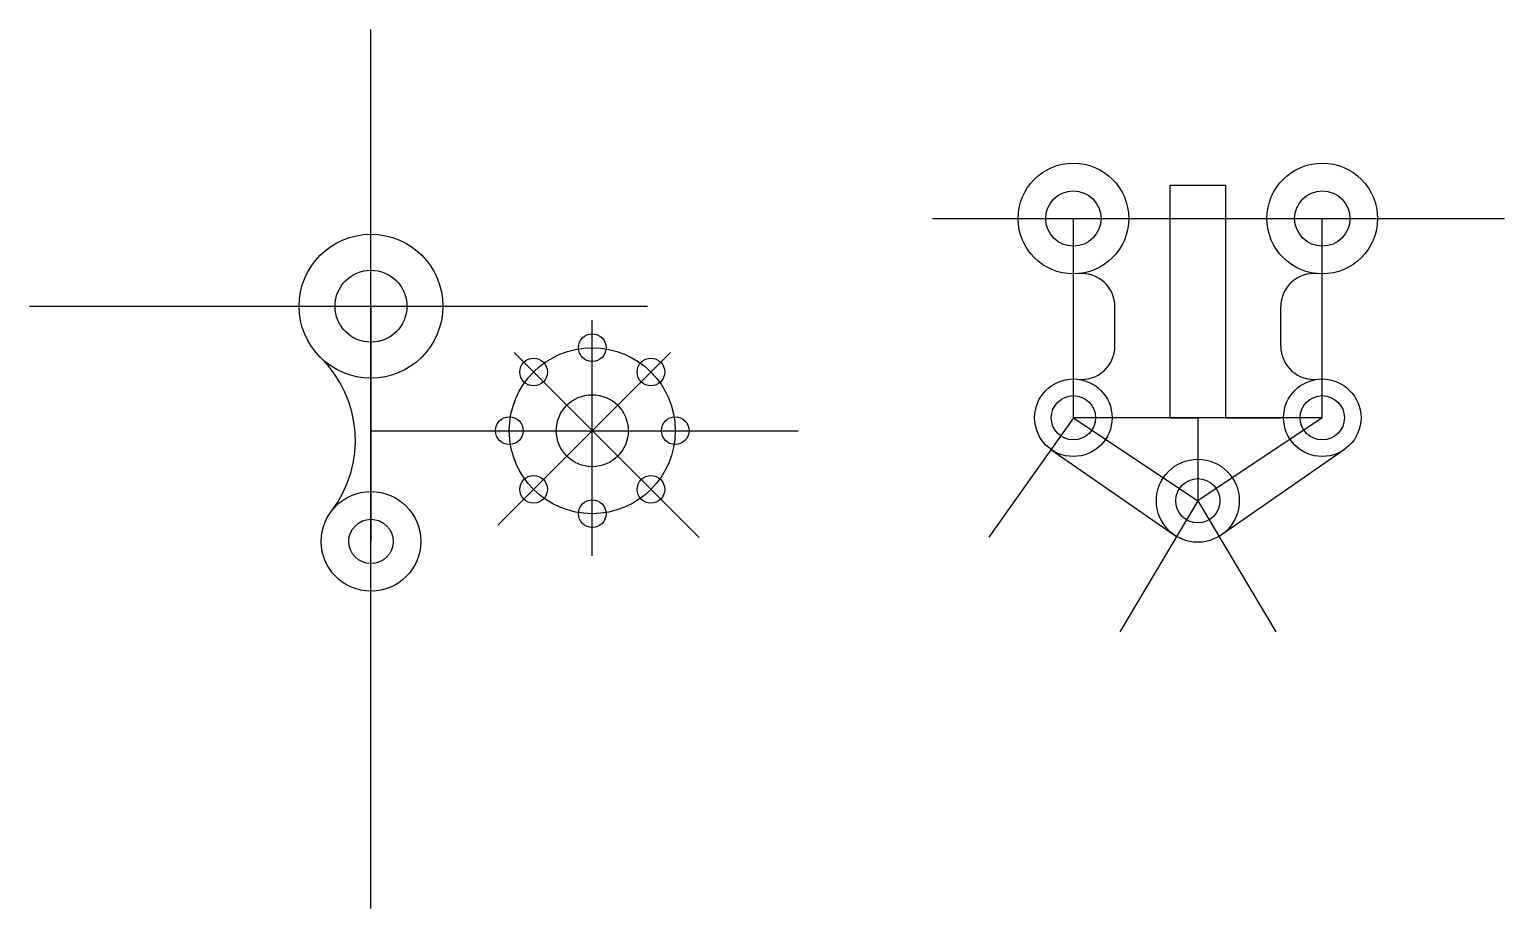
# Model space of a CAD drawing. Header units: inches. Extents: x -91 to 442, y -204 to 114.
import ezdxf

# ---------------------------------------------------------------- set-up
doc = ezdxf.new("R2010")
doc.units = ezdxf.units.IN
doc.header["$MEASUREMENT"] = 0
doc.layers.add('Layer1', color=3, linetype='Continuous')
doc.layers.add('Layer2', color=1, linetype='Continuous')

msp = doc.modelspace()

# ---------------------------------------------------------------- linework, layer by layer
for p, q in [((321.56, 57.47), (341.56, 57.47)), ((321.56, -26.53), (321.56, 57.47)), ((341.56, 57.47), (341.56, -26.53)), ((301.56, -0.7), (301.56, 13.61)), ((361.56, -0.7), (361.56, 13.61)), ((341.56, -26.53), (321.56, -26.53)), ((278.47, -37.96), (323.89, -69.42)), ((384.64, -37.96), (339.22, -69.42))]:
    msp.add_line(p, q)
for centre, radius in [((286.56, 45.47), 20), ((376.56, 45.47), 20), ((286.56, 45.47), 10), ((376.56, 45.47), 10), ((32.6, 13.78), 26), ((32.6, 13.78), 13), ((112.6, -1.22), 5), ((91.39, -10.01), 5), ((133.81, -10.01), 5), ((286.56, -26.53), 14), ((376.56, -26.53), 14), ((112.6, -31.22), 13), ((286.56, -26.53), 8), ((376.56, -26.53), 8), ((82.6, -31.22), 5), ((142.6, -31.22), 5), ((331.56, -56.53), 15), ((91.39, -52.43), 5), ((133.81, -52.43), 5), ((32.6, -71.22), 18), ((331.56, -56.53), 8), ((112.6, -61.22), 5), ((32.6, -71.22), 8)]:
    msp.add_circle(centre, radius)
for centre, radius, start, end in [((289.56, 13.61), 12, 0, 95.3794), ((373.56, 13.61), 12, 84.6206, 180), ((-15.04, -34.74), 42, 322.5592, 45.5271), ((289.56, -0.7), 12, 263.3742, 0), ((373.56, -0.7), 12, 180, 276.6258)]:
    msp.add_arc(centre, radius, start, end)
at = {"layer": 'Layer1'}
for p, q in [((32.6, -203.9), (32.6, 113.78)), ((235.6, 45.47), (442.44, 45.47)), ((286.56, -26.53), (286.56, 45.47)), ((376.56, -26.53), (376.56, 45.47)), ((-90.87, 13.78), (132.6, 13.78)), ((286.56, -26.53), (256.03, -69.67)), ((286.56, -26.53), (331.56, -56.53)), ((321.56, -26.53), (301.56, -26.53)), ((376.56, -26.53), (331.56, -56.53)), ((341.56, -26.53), (361.56, -26.53)), ((32.6, -71.22), (32.6, -31.22)), ((32.6, -31.22), (187.1, -31.22)), ((331.56, -56.53), (303.39, -103.94)), ((331.56, -56.53), (359.72, -103.94))]:
    msp.add_line(p, q, dxfattribs=at)
msp.add_circle((112.6, -31.22), 30, dxfattribs=at)
at = {"layer": 'Layer2'}
for p, q in [((32.6, 13.78), (32.6, -71.22)), ((112.6, -76.41), (112.6, 8.78)), ((78.44, -65.38), (140.89, -2.94)), ((151.22, -69.84), (84.32, -2.94)), ((321.56, -26.53), (286.56, -26.53)), ((321.56, -26.53), (331.56, -26.53)), ((331.56, -26.53), (331.56, -56.53)), ((376.56, -26.53), (341.56, -26.53))]:
    msp.add_line(p, q, dxfattribs=at)

doc.saveas('drawing.dxf')
